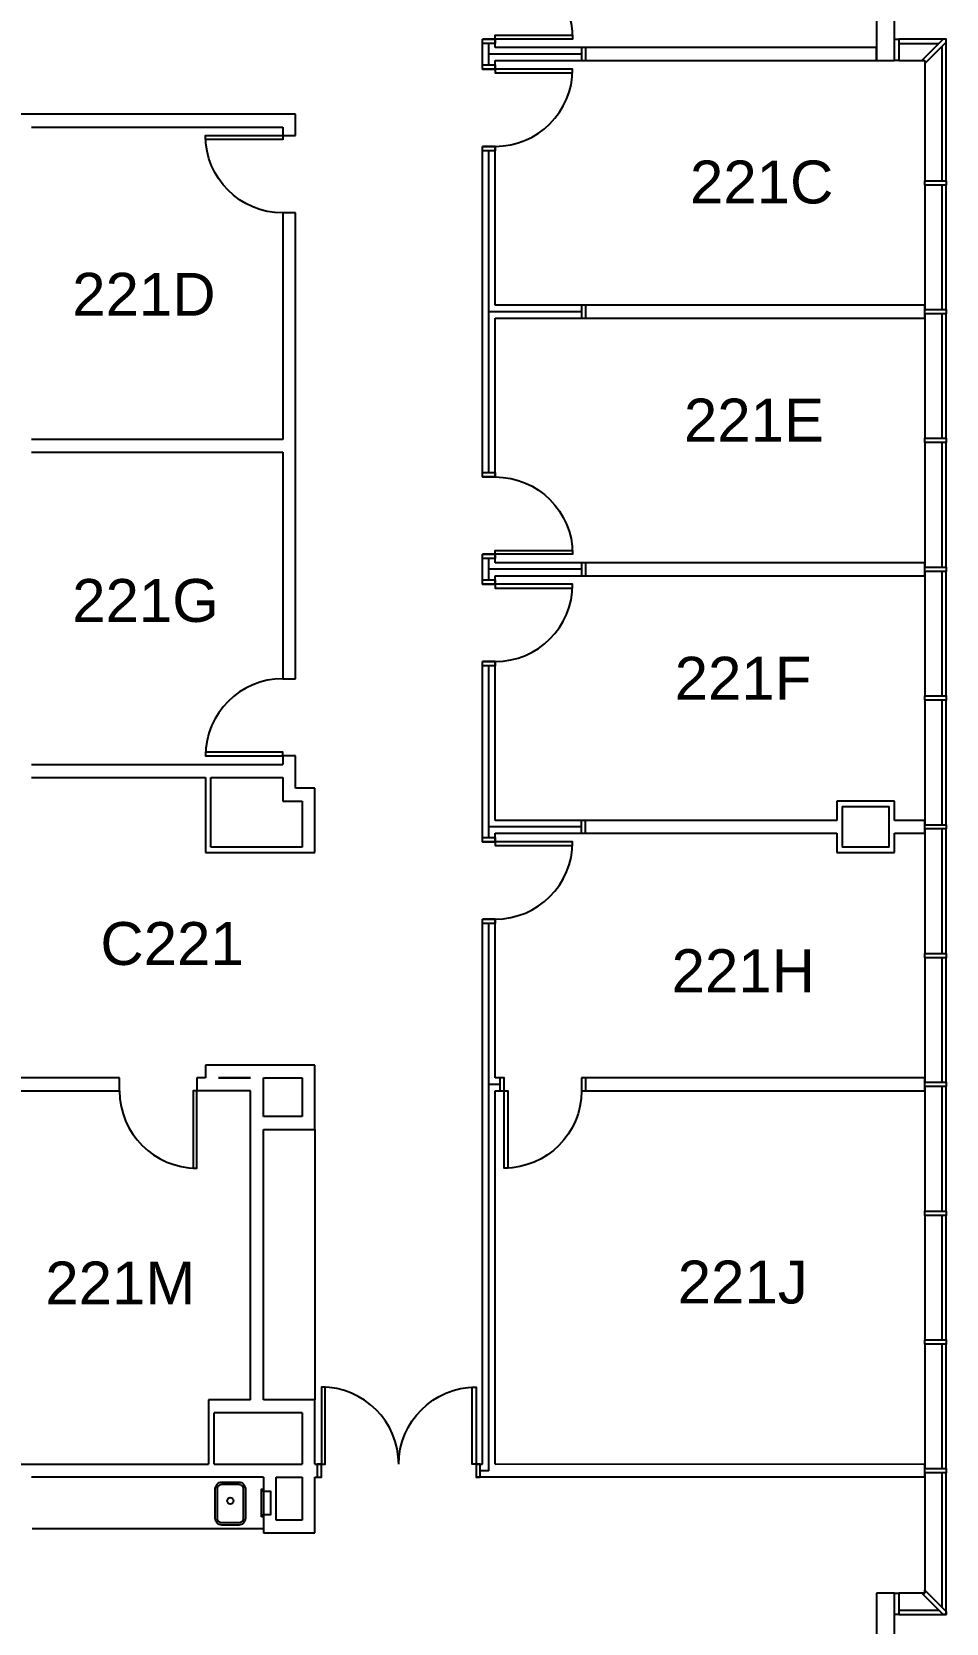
# Model space of a CAD drawing. Header units: inches. Extents: x -60 to 4788, y -1491 to 1233.
# Drawn here: x 4362 to 4788, y -74 to 667 of the extents above; entities that cross this region are included whole.
import ezdxf

# ---------------------------------------------------------------- set-up
doc = ezdxf.new("R2010")
doc.units = ezdxf.units.IN
doc.header["$LTSCALE"] = 48
doc.header["$MEASUREMENT"] = 0
doc.layers.add('A-Anno-Note', color=231, linetype='Continuous', lineweight=25)
doc.layers.add('A-FLOR-CASE', color=3, linetype='Continuous', lineweight=25)
for name, color, linetype in [('A-DOOR', 4, 'Continuous'), ('A-GLAZ', 3, 'Continuous'), ('A-WALL', 5, 'Continuous'), ('A-WALL-JAMB', 6, 'Continuous')]:
    doc.layers.add(name, color=color, linetype=linetype)

# ---------------------------------------------------------------- blocks, each defined once
blk = doc.blocks.new('*U114')
at = {"linetype": 'ByBlock', "lineweight": -2}
for p, q in [((147.5, 0), (-8.5, 0)), ((147.5, -8.5), (147.5, 0)), ((0, -8.5), (147.5, -8.5))]:
    blk.add_line(p, q, dxfattribs=at)
at = {"lineweight": -2}
for p, q in [((147.5, 0), (-8.5, 0)), ((147.5, -8.5), (147.5, 0)), ((0, -8.5), (147.5, -8.5))]:
    blk.add_line(p, q, dxfattribs=at)
blk = doc.blocks.new('*U193')
at = {"linetype": 'ByBlock', "lineweight": -2}
for p, q in [((0, 0), (0, -8.5)), ((156, 0), (0, 0)), ((0, -8.5), (147.5, -8.5))]:
    blk.add_line(p, q, dxfattribs=at)
at = {"lineweight": -2}
for p, q in [((0, 0), (0, -8.5)), ((156, 0), (0, 0)), ((0, -8.5), (147.5, -8.5))]:
    blk.add_line(p, q, dxfattribs=at)
blk = doc.blocks.new('*U328')
at = {"linetype": 'ByBlock', "lineweight": -2}
for p, q in [((3, 0), (28.01, 0)), ((28.01, -6), (28.01, 0)), ((64.01, 0), (64.01, -6)), ((129.01, 0), (64.01, 0)), ((135.01, 0), (615.01, 0)), ((651.01, 0), (621.01, 0)), ((3, -6), (18.01, -6)), ((24.01, -6), (28.01, -6)), ((64.01, -6), (538.97, -6)), ((544.97, -6), (657.01, -6))]:
    blk.add_line(p, q, dxfattribs=at)
at = {"lineweight": -2}
for p, q in [((3, 0), (28.01, 0)), ((28.01, -6), (28.01, 0)), ((64.01, 0), (64.01, -6)), ((129.01, 0), (64.01, 0)), ((135.01, 0), (615.01, 0)), ((651.01, 0), (621.01, 0)), ((3, -6), (18.01, -6)), ((24.01, -6), (28.01, -6)), ((64.01, -6), (538.97, -6)), ((544.97, -6), (657.01, -6))]:
    blk.add_line(p, q, dxfattribs=at)
blk = doc.blocks.new('*U330')
at = {"linetype": 'ByBlock', "lineweight": -2}
for p, q in [((120.06, 0), (3, 0)), ((173.01, 0), (126.06, 0)), ((173.01, -6), (173.01, 0)), ((585.01, 0), (648.01, 0)), ((666.01, 0), (654.01, 0)), ((-3, -6), (173.01, -6)), ((209.01, 0), (209.01, -6)), ((281.01, 0), (209.01, 0)), ((209.01, -6), (581.01, -6)), ((577.01, 0), (287.01, 0)), ((581.01, -6), (630.01, -6)), ((636.01, -6), (672.01, -6))]:
    blk.add_line(p, q, dxfattribs=at)
at = {"lineweight": -2}
for p, q in [((120.06, 0), (3, 0)), ((173.01, 0), (126.06, 0)), ((173.01, -6), (173.01, 0)), ((585.01, 0), (648.01, 0)), ((666.01, 0), (654.01, 0)), ((-3, -6), (173.01, -6)), ((209.01, 0), (209.01, -6)), ((281.01, 0), (209.01, 0)), ((209.01, -6), (581.01, -6)), ((577.01, 0), (287.01, 0)), ((581.01, -6), (630.01, -6)), ((636.01, -6), (672.01, -6))]:
    blk.add_line(p, q, dxfattribs=at)
blk = doc.blocks.new('*U331')
at = {"linetype": 'ByBlock', "lineweight": -2}
for p, q in [((0, 0), (0, -6)), ((159.84, 0), (0, 0)), ((159.84, -6), (159.84, 0)), ((195.84, 0), (195.84, -6)), ((199.99, 0), (195.84, 0)), ((0, -6), (159.84, -6)), ((195.84, -6), (199.99, -6))]:
    blk.add_line(p, q, dxfattribs=at)
at = {"lineweight": -2}
for p, q in [((0, 0), (0, -6)), ((159.84, 0), (0, 0)), ((159.84, -6), (159.84, 0)), ((195.84, 0), (195.84, -6)), ((199.99, 0), (195.84, 0)), ((0, -6), (159.84, -6)), ((195.84, -6), (199.99, -6))]:
    blk.add_line(p, q, dxfattribs=at)
blk = doc.blocks.new('*U332')
at = {"linetype": 'ByBlock', "lineweight": -2}
for p, q in [((161.49, 0), (2.5, 0)), ((2.5, -6), (161.49, -6))]:
    blk.add_line(p, q, dxfattribs=at)
at = {"lineweight": -2}
for p, q in [((161.49, 0), (2.5, 0)), ((2.5, -6), (161.49, -6))]:
    blk.add_line(p, q, dxfattribs=at)
blk = doc.blocks.new('*U333')
at = {"linetype": 'ByBlock', "lineweight": -2}
for p, q in [((0, 0), (0, -6)), ((0, 0), (208.99, 0)), ((208.99, -6), (208.99, 0)), ((280.99, 0), (280.99, -6)), ((283.99, 0), (280.99, 0)), ((301.99, 0), (289.99, 0)), ((307.99, 0), (415.99, 0)), ((440, 0), (421.99, 0)), ((0, -6), (199.99, -6)), ((205.99, -6), (208.99, -6)), ((280.99, -6), (283.99, -6)), ((289.99, -6), (331.02, -6)), ((333.52, -6), (440, -6))]:
    blk.add_line(p, q, dxfattribs=at)
at = {"lineweight": -2}
for p, q in [((0, 0), (0, -6)), ((0, 0), (208.99, 0)), ((208.99, -6), (208.99, 0)), ((280.99, 0), (280.99, -6)), ((283.99, 0), (280.99, 0)), ((301.99, 0), (289.99, 0)), ((307.99, 0), (415.99, 0)), ((440, 0), (421.99, 0)), ((0, -6), (199.99, -6)), ((205.99, -6), (208.99, -6)), ((280.99, -6), (283.99, -6)), ((289.99, -6), (331.02, -6)), ((333.52, -6), (440, -6))]:
    blk.add_line(p, q, dxfattribs=at)
blk = doc.blocks.new('*U334')
at = {"linetype": 'ByBlock', "lineweight": -2}
for p, q in [((5, 3), (-6, 3)), ((15, 3), (11, 3)), ((15, -3), (15, 3)), ((51, 3), (51, -3)), ((156.5, 3), (51, 3)), ((268, 3), (162.5, 3)), ((268, -3), (268, 3)), ((304, 3), (304, -3)), ((308, 3), (304, 3)), ((0, -3), (15, -3)), ((51, -3), (268, -3)), ((304, -3), (314, -3))]:
    blk.add_line(p, q, dxfattribs=at)
at = {"lineweight": -2}
for p, q in [((5, 3), (-6, 3)), ((15, 3), (11, 3)), ((15, -3), (15, 3)), ((51, 3), (51, -3)), ((156.5, 3), (51, 3)), ((268, 3), (162.5, 3)), ((268, -3), (268, 3)), ((304, 3), (304, -3)), ((308, 3), (304, 3)), ((0, -3), (15, -3)), ((51, -3), (268, -3)), ((304, -3), (314, -3))]:
    blk.add_line(p, q, dxfattribs=at)
blk = doc.blocks.new('*U335')
at = {"linetype": 'ByBlock', "lineweight": -2}
for p, q in [((6, 3), (260, 3)), ((260, -3), (260, 3)), ((296, 3), (296, -3)), ((296, 3), (380, 3)), ((380, -3), (380, 3)), ((416, 3), (416, -3)), ((416, 3), (430, 3)), ((430, -3), (430, 3)), ((466, 3), (466, -3)), ((466, 3), (620, 3)), ((620, -3), (620, 3)), ((656, 3), (656, -3)), ((656, 3), (670, 3)), ((670, -3), (670, 3)), ((6, -3), (180, -3)), ((186, -3), (260, -3)), ((296, -3), (300, -3)), ((306, -3), (380, -3)), ((416, -3), (420, -3)), ((426, -3), (430, -3)), ((466, -3), (540, -3)), ((546, -3), (620, -3)), ((656, -3), (660, -3)), ((666, -3), (670, -3))]:
    blk.add_line(p, q, dxfattribs=at)
at = {"lineweight": -2}
for p, q in [((6, 3), (260, 3)), ((260, -3), (260, 3)), ((296, 3), (296, -3)), ((296, 3), (380, 3)), ((380, -3), (380, 3)), ((416, 3), (416, -3)), ((416, 3), (430, 3)), ((430, -3), (430, 3)), ((466, 3), (466, -3)), ((466, 3), (620, 3)), ((620, -3), (620, 3)), ((656, 3), (656, -3)), ((656, 3), (670, 3)), ((670, -3), (670, 3)), ((6, -3), (180, -3)), ((186, -3), (260, -3)), ((296, -3), (300, -3)), ((306, -3), (380, -3)), ((416, -3), (420, -3)), ((426, -3), (430, -3)), ((466, -3), (540, -3)), ((546, -3), (620, -3)), ((656, -3), (660, -3)), ((666, -3), (670, -3))]:
    blk.add_line(p, q, dxfattribs=at)
blk = doc.blocks.new('*U336')
at = {"linetype": 'ByBlock', "lineweight": -2}
for p, q in [((0, 0), (0, -6)), ((199.99, 0), (0, 0)), ((0, -6), (199.99, -6))]:
    blk.add_line(p, q, dxfattribs=at)
at = {"lineweight": -2}
for p, q in [((0, 0), (0, -6)), ((199.99, 0), (0, 0)), ((0, -6), (199.99, -6))]:
    blk.add_line(p, q, dxfattribs=at)
blk = doc.blocks.new('*U337')
at = {"linetype": 'ByBlock', "lineweight": -2}
for p, q in [((0, 0), (0, -6)), ((199.99, 0), (0, 0)), ((0, -6), (199.99, -6))]:
    blk.add_line(p, q, dxfattribs=at)
at = {"lineweight": -2}
for p, q in [((0, 0), (0, -6)), ((199.99, 0), (0, 0)), ((0, -6), (199.99, -6))]:
    blk.add_line(p, q, dxfattribs=at)
blk = doc.blocks.new('*U338')
at = {"linetype": 'ByBlock', "lineweight": -2}
for p, q in [((0, 0), (0, -6)), ((177.49, 0), (0, 0)), ((0, -6), (177.49, -6))]:
    blk.add_line(p, q, dxfattribs=at)
at = {"lineweight": -2}
for p, q in [((0, 0), (0, -6)), ((177.49, 0), (0, 0)), ((0, -6), (177.49, -6))]:
    blk.add_line(p, q, dxfattribs=at)
blk = doc.blocks.new('*U349')
at = {"linetype": 'ByBlock', "lineweight": -2}
for p, q in [((24.5, 0), (-2.5, 0)), ((0, -2.5), (22, -2.5))]:
    blk.add_line(p, q, dxfattribs=at)
at = {"lineweight": -2}
for p, q in [((24.5, 0), (-2.5, 0)), ((0, -2.5), (22, -2.5))]:
    blk.add_line(p, q, dxfattribs=at)
blk = doc.blocks.new('*U350')
at = {"linetype": 'ByBlock', "lineweight": -2}
for p, q in [((22, 0), (0, 0)), ((-2.5, -2.5), (24.5, -2.5))]:
    blk.add_line(p, q, dxfattribs=at)
at = {"lineweight": -2}
for p, q in [((22, 0), (0, 0)), ((-2.5, -2.5), (24.5, -2.5))]:
    blk.add_line(p, q, dxfattribs=at)
blk = doc.blocks.new('*U351')
at = {"linetype": 'ByBlock', "lineweight": -2}
for p, q in [((0, 0), (19, 0)), ((-2.5, -2.5), (6.5, -2.5)), ((12.5, -2.5), (21.5, -2.5))]:
    blk.add_line(p, q, dxfattribs=at)
at = {"lineweight": -2}
for p, q in [((0, 0), (19, 0)), ((-2.5, -2.5), (6.5, -2.5)), ((12.5, -2.5), (21.5, -2.5))]:
    blk.add_line(p, q, dxfattribs=at)
blk = doc.blocks.new('*U357')
at = {"linetype": 'ByBlock', "lineweight": -2}
for p, q in [((0, 0), (0, -6)), ((14, 0), (0, 0)), ((0, -6), (14, -6))]:
    blk.add_line(p, q, dxfattribs=at)
at = {"lineweight": -2}
for p, q in [((0, 0), (0, -6)), ((14, 0), (0, 0)), ((0, -6), (14, -6))]:
    blk.add_line(p, q, dxfattribs=at)
blk = doc.blocks.new('*U358')
at = {"linetype": 'ByBlock', "lineweight": -2}
for p, q in [((2.5, 0), (21.5, 0)), ((0, -2.5), (9, -2.5)), ((15, -2.5), (24, -2.5))]:
    blk.add_line(p, q, dxfattribs=at)
at = {"lineweight": -2}
for p, q in [((2.5, 0), (21.5, 0)), ((0, -2.5), (9, -2.5)), ((15, -2.5), (24, -2.5))]:
    blk.add_line(p, q, dxfattribs=at)
blk = doc.blocks.new('*U362')
at = {"linetype": 'ByBlock', "lineweight": -2}
for p, q in [((3, 0), (120.06, 0)), ((3, -6), (84.04, -6)), ((86.54, -6), (120.06, -6))]:
    blk.add_line(p, q, dxfattribs=at)
at = {"lineweight": -2}
for p, q in [((3, 0), (120.06, 0)), ((3, -6), (84.04, -6)), ((86.54, -6), (120.06, -6))]:
    blk.add_line(p, q, dxfattribs=at)
blk = doc.blocks.new('*U70')
at = {"linetype": 'ByBlock', "lineweight": -2}
for p, q in [((25.98, 3), (6, 3)), ((55.97, 3), (31.98, 3)), ((0, -3), (25.98, -3)), ((31.98, -3), (61.97, -3))]:
    blk.add_line(p, q, dxfattribs=at)
at = {"lineweight": -2}
for p, q in [((25.98, 3), (6, 3)), ((55.97, 3), (31.98, 3)), ((0, -3), (25.98, -3)), ((31.98, -3), (61.97, -3))]:
    blk.add_line(p, q, dxfattribs=at)
blk = doc.blocks.new('*U71')
at = {"linetype": 'ByBlock', "lineweight": -2}
for p, q in [((25.98, 3), (0, 3)), ((6, -3), (25.98, -3))]:
    blk.add_line(p, q, dxfattribs=at)
at = {"lineweight": -2}
for p, q in [((25.98, 3), (0, 3)), ((6, -3), (25.98, -3))]:
    blk.add_line(p, q, dxfattribs=at)
blk = doc.blocks.new('*U72')
at = {"linetype": 'ByBlock', "lineweight": -2}
for p, q in [((21, 0), (-3, 0)), ((3, -6), (15, -6))]:
    blk.add_line(p, q, dxfattribs=at)
at = {"lineweight": -2}
for p, q in [((21, 0), (-3, 0)), ((3, -6), (15, -6))]:
    blk.add_line(p, q, dxfattribs=at)
blk = doc.blocks.new('*U73')
at = {"linetype": 'ByBlock', "lineweight": -2}
for p, q in [((3, 0), (44.03, 0)), ((-3, -6), (21, -6)), ((27, -6), (46.53, -6))]:
    blk.add_line(p, q, dxfattribs=at)
at = {"lineweight": -2}
for p, q in [((3, 0), (44.03, 0)), ((-3, -6), (21, -6)), ((27, -6), (46.53, -6))]:
    blk.add_line(p, q, dxfattribs=at)
blk = doc.blocks.new('*U74')
at = {"linetype": 'ByBlock', "lineweight": -2}
for p, q in [((0, 3), (0, -3)), ((0, 3), (0, 3)), ((23.99, 3), (6, 3)), ((0, -3), (29.99, -3))]:
    blk.add_line(p, q, dxfattribs=at)
at = {"lineweight": -2}
for p, q in [((0, 3), (0, -3)), ((0, 3), (0, 3)), ((23.99, 3), (6, 3)), ((0, -3), (29.99, -3))]:
    blk.add_line(p, q, dxfattribs=at)
blk = doc.blocks.new('*U75')
at = {"linetype": 'ByBlock', "lineweight": -2}
for p, q in [((6, 3), (150.01, 3)), ((156.01, 3), (156.01, 3)), ((6, -3), (132.02, -3)), ((138.02, -3), (156.01, -3))]:
    blk.add_line(p, q, dxfattribs=at)
at = {"lineweight": -2}
for p, q in [((6, 3), (150.01, 3)), ((156.01, 3), (156.01, 3)), ((6, -3), (132.02, -3)), ((138.02, -3), (156.01, -3))]:
    blk.add_line(p, q, dxfattribs=at)
blk = doc.blocks.new('*U76')
at = {"linetype": 'ByBlock', "lineweight": -2}
for p, q in [((21, 0), (3, 0)), ((3, -6), (21, -6))]:
    blk.add_line(p, q, dxfattribs=at)
at = {"lineweight": -2}
for p, q in [((21, 0), (3, 0)), ((3, -6), (21, -6))]:
    blk.add_line(p, q, dxfattribs=at)
blk = doc.blocks.new('*U77')
at = {"linetype": 'ByBlock', "lineweight": -2}
for p, q in [((-3, -6), (48.01, -6)), ((21, 0), (3, 0)), ((42.01, 0), (27, 0))]:
    blk.add_line(p, q, dxfattribs=at)
at = {"lineweight": -2}
for p, q in [((-3, -6), (48.01, -6)), ((21, 0), (3, 0)), ((42.01, 0), (27, 0))]:
    blk.add_line(p, q, dxfattribs=at)
blk = doc.blocks.new('*U80')
at = {"linetype": 'ByBlock', "lineweight": -2}
for p, q in [((23.99, 2.5), (0, 2.5)), ((-6, 0), (23.99, 0))]:
    blk.add_line(p, q, dxfattribs=at)
at = {"lineweight": -2}
for p, q in [((23.99, 2.5), (0, 2.5)), ((-6, 0), (23.99, 0))]:
    blk.add_line(p, q, dxfattribs=at)
blk = doc.blocks.new('*U81')
at = {"linetype": 'ByBlock', "lineweight": -2}
for p, q in [((12, 3), (6, 3)), ((6, -3), (6, -3))]:
    blk.add_line(p, q, dxfattribs=at)
at = {"lineweight": -2}
for p, q in [((12, 3), (6, 3)), ((6, -3), (6, -3))]:
    blk.add_line(p, q, dxfattribs=at)
blk = doc.blocks.new('*U82')
at = {"linetype": 'ByBlock', "lineweight": -2}
for p, q in [((48.01, 0), (-3, 0)), ((3, -2.5), (45.51, -2.5))]:
    blk.add_line(p, q, dxfattribs=at)
at = {"lineweight": -2}
for p, q in [((48.01, 0), (-3, 0)), ((3, -2.5), (45.51, -2.5))]:
    blk.add_line(p, q, dxfattribs=at)
blk = doc.blocks.new('*U83')
at = {"linetype": 'ByBlock', "lineweight": -2}
for p, q in [((38.5, 0), (6, 0)), ((6, -2.5), (41, -2.5))]:
    blk.add_line(p, q, dxfattribs=at)
at = {"lineweight": -2}
for p, q in [((38.5, 0), (6, 0)), ((6, -2.5), (41, -2.5))]:
    blk.add_line(p, q, dxfattribs=at)
blk = doc.blocks.new('*U84')
at = {"linetype": 'ByBlock', "lineweight": -2}
for p, q in [((24, 3), (2.5, 3)), ((0, -3), (30, -3))]:
    blk.add_line(p, q, dxfattribs=at)
at = {"lineweight": -2}
for p, q in [((24, 3), (2.5, 3)), ((0, -3), (30, -3))]:
    blk.add_line(p, q, dxfattribs=at)
blk = doc.blocks.new('*U85')
at = {"linetype": 'ByBlock', "lineweight": -2}
for p, q in [((12, 0), (3, 0)), ((-3, -6), (6, -6))]:
    blk.add_line(p, q, dxfattribs=at)
at = {"lineweight": -2}
for p, q in [((12, 0), (3, 0)), ((-3, -6), (6, -6))]:
    blk.add_line(p, q, dxfattribs=at)
blk = doc.blocks.new('*U86')
at = {"linetype": 'ByBlock', "lineweight": -2}
for p, q in [((120.06, 0), (3, 0)), ((3, -6), (120.06, -6))]:
    blk.add_line(p, q, dxfattribs=at)
at = {"lineweight": -2}
for p, q in [((120.06, 0), (3, 0)), ((3, -6), (120.06, -6))]:
    blk.add_line(p, q, dxfattribs=at)

msp = doc.modelspace()

# ---------------------------------------------------------------- linework, layer by layer
at = {"layer": 'A-DOOR', "linetype": 'ByBlock', "lineweight": -2}
for points in [[(4578.01, 664), (4578.01, 665.75), (4614.01, 665.75), (4614.01, 664)], [(4578.01, 650), (4578.01, 648.25), (4614.01, 648.25), (4614.01, 650)], [(4479.01, 619), (4479.01, 617.25), (4443.01, 617.25), (4443.01, 619)], [(4578.01, 424), (4578.01, 425.75), (4614.01, 425.75), (4614.01, 424)], [(4578.01, 410), (4578.01, 408.25), (4614.01, 408.25), (4614.01, 410)], [(4479.01, 330), (4479.01, 331.75), (4443.01, 331.75), (4443.01, 330)], [(4578.01, 290), (4578.01, 288.25), (4614.01, 288.25), (4614.01, 290)], [(4439, 174), (4437.25, 174), (4437.25, 138), (4439, 138)], [(4582.16, 174), (4583.91, 174), (4583.91, 138), (4582.16, 138)], [(4497.01, 0), (4498.76, 0), (4498.76, 36), (4497.01, 36)], [(4569.01, 0), (4567.26, 0), (4567.26, 36), (4569.01, 36)]]:
    msp.add_lwpolyline(points, close=True, dxfattribs=at)
at = {"layer": 'A-DOOR', "linetype": 'ByBlock', "lineweight": -2, "extrusion": (5.32845e-60, -1.73366e-57, -1)}
for centre in [(-4578.01, 664), (-4578.01, 424)]:
    msp.add_arc(centre, 36, 89.99948, 179.99948, dxfattribs=at)
at = {"layer": 'A-DOOR', "linetype": 'ByBlock', "lineweight": -2}
for centre, start, end in [((4578.01, 650), 270.00052, 0.00052), ((4578.01, 410), 270.00052, 0.00052), ((4479.01, 330), 90, 180), ((4578.01, 290), 270.00052, 0.00052), ((4439, 174), 180, 270), ((4497.01, 0), 0.00034, 90.00034)]:
    msp.add_arc(centre, 36, start, end, dxfattribs=at)
at = {"layer": 'A-DOOR', "linetype": 'ByBlock', "lineweight": -2, "extrusion": (-1.11726e-72, -5.02173e-57, -1)}
msp.add_arc((-4479.01, 619), 36, 270, 0, dxfattribs=at)
at = {"layer": 'A-DOOR', "linetype": 'ByBlock', "lineweight": -2, "extrusion": (0, 1.75928e-58, -1)}
msp.add_arc((-4582.16, 174), 36, 180, 270, dxfattribs=at)
at = {"layer": 'A-DOOR', "linetype": 'ByBlock', "lineweight": -2, "extrusion": (0, 1.03631e-59, -1)}
msp.add_arc((-4569.01, 0), 36, 359.99966, 89.99966, dxfattribs=at)
at = {"layer": 'A-FLOR-CASE'}
for p, q in [((4494.01, 156.01), (4494.01, 29.99)), ((4470.01, -29.98), (4362.25, -29.98))]:
    msp.add_line(p, q, dxfattribs=at)
for points in [[(4447.58, -25.31), (4447.58, -11.31, -0.414214), (4450.58, -8.31), (4458.58, -8.31, -0.414214), (4461.58, -11.31), (4461.58, -25.31, -0.414214), (4458.58, -28.31), (4450.58, -28.31, -0.414214)], [(4448.58, -25.31), (4448.58, -11.31, -0.414214), (4450.58, -9.31), (4458.58, -9.31, -0.414214), (4460.58, -11.31), (4460.58, -25.31, -0.414214), (4458.58, -27.31), (4450.58, -27.31, -0.414214)]]:
    msp.add_lwpolyline(points, format="xyb", close=True, dxfattribs=at)
msp.add_lwpolyline([(4469.11, -24.5), (4469.11, -11.5), (4469.68, -11.5), (4469.68, -12.47), (4473.3, -12.47), (4473.3, -12.47), (4473.3, -23.53), (4469.68, -23.53), (4469.68, -23.53), (4469.68, -24.5), (4469.11, -24.5)], dxfattribs=at)
msp.add_circle((4454.58, -17.02), 1.5, dxfattribs=at)
at = {"layer": 'A-GLAZ'}
for p, q in [((4575.01, 652), (4575.01, 662)), ((4788, 664), (4766, 664)), ((4766, 662), (4784.59, 662)), ((4786, 660.59), (4786, 598)), ((4788, 598), (4788, 664)), ((4618.16, 657), (4575.01, 657)), ((4766, 654), (4778, 654)), ((4778, 654), (4778, 598)), ((4575.01, 462), (4575.01, 612)), ((4778, 596), (4778, 538)), ((4786, 596), (4786, 538)), ((4788, 538), (4788, 596)), ((4618.12, 537), (4575.01, 537)), ((4778, 536), (4778, 478)), ((4786, 536), (4786, 478)), ((4788, 478), (4788, 536)), ((4778, 476), (4778, 418)), ((4786, 476), (4786, 418)), ((4788, 418), (4788, 476)), ((4575.01, 412), (4575.01, 422)), ((4618.12, 417), (4575.01, 417)), ((4778, 416), (4778, 358)), ((4786, 416), (4786, 358)), ((4788, 358), (4788, 416)), ((4575.01, 291.99), (4575.01, 372)), ((4778, 356), (4778, 298)), ((4786, 356), (4786, 298)), ((4788, 298), (4788, 356)), ((4618.01, 297), (4575.01, 297)), ((4778, 296), (4778, 238)), ((4786, 296), (4786, 238)), ((4788, 238), (4788, 296)), ((4575.01, -3), (4575.01, 252)), ((4778, 236), (4778, 178)), ((4786, 236), (4786, 178)), ((4788, 178), (4788, 236)), ((4580.16, 177), (4575.01, 177)), ((4778, 176), (4778, 118)), ((4786, 176), (4786, 118)), ((4788, 118), (4788, 176)), ((4778, 116), (4778, 58)), ((4786, 116), (4786, 58)), ((4788, 58), (4788, 116)), ((4778, 56), (4778, -2)), ((4786, 56), (4786, -2)), ((4788, -2), (4788, 56)), ((4575.01, -3), (4571.02, -3)), ((4778, -4), (4778, -60)), ((4786, -4), (4786, -66.59)), ((4788, -70), (4788, -4)), ((4778, -60), (4766, -60)), ((4766, -68), (4784.59, -68)), ((4766, -70), (4788, -70))]:
    msp.add_line(p, q, dxfattribs=at)
at = {"layer": 'A-WALL-JAMB'}
for points in [[(4572.01, 664), (4578.01, 664), (4578.01, 662), (4572.01, 662)], [(4618.16, 660), (4618.16, 654), (4620.16, 654), (4620.16, 660)], [(4764, 654), (4764, 664), (4766, 664), (4766, 654)], [(4778, 654), (4778, 652.59), (4788, 662.59), (4788, 664), (4786.59, 664), (4776.59, 654)], [(4572.01, 652), (4578.01, 652), (4578.01, 650), (4572.01, 650)], [(4572.01, 614), (4578.01, 614), (4578.01, 612), (4572.01, 612)], [(4778, 598), (4788, 598), (4788, 596), (4778, 596)], [(4618.12, 540), (4618.12, 534), (4620.12, 534), (4620.12, 540)], [(4778, 538), (4788, 538), (4788, 536), (4778, 536)], [(4778, 478), (4788, 478), (4788, 476), (4778, 476)], [(4572.01, 462), (4578.01, 462), (4578.01, 460), (4572.01, 460)], [(4572.01, 424), (4578.01, 424), (4578.01, 422), (4572.01, 422)], [(4618.12, 420), (4618.12, 414), (4620.12, 414), (4620.12, 420)], [(4778, 418), (4788, 418), (4788, 416), (4778, 416)], [(4572.01, 412), (4578.01, 412), (4578.01, 410), (4572.01, 410)], [(4572.01, 374), (4578.01, 374), (4578.01, 372), (4572.01, 372)], [(4778, 358), (4788, 358), (4788, 356), (4778, 356)], [(4618.01, 300), (4618.01, 294), (4620.01, 294), (4620.01, 300)], [(4778, 298), (4788, 298), (4788, 296), (4778, 296)], [(4572.01, 291.99), (4578.01, 291.99), (4578.01, 289.99), (4572.01, 289.99)], [(4572.01, 254), (4578.01, 254), (4578.01, 252), (4572.01, 252)], [(4778, 238), (4788, 238), (4788, 236), (4778, 236)], [(4580.16, 180), (4580.16, 174), (4582.16, 174), (4582.16, 180)], [(4618.16, 180), (4618.16, 174), (4620.16, 174), (4620.16, 180)], [(4778, 178), (4788, 178), (4788, 176), (4778, 176)], [(4778, 118), (4788, 118), (4788, 116), (4778, 116)], [(4778, 58), (4788, 58), (4788, 56), (4778, 56)], [(4495.01, 0), (4495.01, -6), (4497.01, -6), (4497.01, 0)], [(4569.02, 0), (4569.02, -6), (4571.02, -6), (4571.02, 0)], [(4778, -2), (4788, -2), (4788, -4), (4778, -4)], [(4778, -60), (4778, -58.59), (4788, -68.59), (4788, -70), (4786.59, -70), (4776.59, -60)], [(4764, -70), (4764, -60), (4766, -60), (4766, -70)]]:
    msp.add_lwpolyline(points, close=True, dxfattribs=at)

# ---------------------------------------------------------------- block references
at = {"layer": 'A-WALL'}
for name, p, rotation in [('*U114', (4764, 801.5), 270), ('*U335', (4575.01, -6), 90.000516382718), ('*U338', (4755.5, 654), 180), ('*U330', (4482.01, 623), 180), ('*U334', (4482.01, 315), 90), ('*U337', (4778, 534), 180.0000000000065), ('*U336', (4778, 414), 180.0000000000032), ('*U83', (4445.5, 326), 270), ('*U84', (4491.01, 285), 90), ('*U350', (4761.5, 306.5), 179.9999999994659), ('*U351', (4739.5, 306.5), 270), ('*U358', (4761.5, 285), 90), ('*U332', (4739.5, 294), 179.9999999999968), ('*U357', (4778, 294), 179.9999999999968), ('*U82', (4491.01, 285), 179.9999999999056), ('*U349', (4761.5, 285), 179.9999999999056), ('*U77', (4491.01, 180), 179.9999999999968), ('*U81', (4446, 174), 90), ('*U74', (4491.01, 156.01), 90), ('*U328', (4467.01, 174), 179.9999999999968), ('*U75', (4467.01, 23.99), 90), ('*U331', (4778, 174), 179.9999999999968), ('*U76', (4491.01, 156.01), 180.0001618060745), ('*U73', (4491.01, 23.99), 179.999999999998), ('*U80', (4444.48, 23.99), 270), ('*U70', (4491.01, -31.98), 90), ('*U333', (4778, -6), 180.0003388576392), ('*U71', (4473.01, -31.98), 90), ('*U72', (4491.01, -31.98), 180.0001373090951), ('*U193', (4764, -60), 270)]:
    msp.add_blockref(name, p, dxfattribs=dict(at, rotation=rotation))
for name, p in [('*U86', (4358.95, 477.5)), ('*U362', (4358.95, 326)), ('*U85', (4482.01, 315))]:
    msp.add_blockref(name, p, dxfattribs=at)

# ---------------------------------------------------------------- texts
at = {"layer": 'A-Anno-Note', "char_height": 20, "attachment_point": 1}
for s, insert in [('{\\fArial|b0|i0|c0|p34;221C}', (4668.66, 607.41)), ('{\\fArial|b0|i0|c0|p34;221D}', (4380.92, 555.09)), ('{\\fArial|b0|i0|c0|p34;221E}', (4665.85, 496.5)), ('{\\fArial|b0|i0|c0|p34;221G}', (4380.92, 412.46)), ('{\\fArial|b0|i0|c0|p34;221F}', (4661.55, 376.22)), ('{\\fArial|b0|i0|c0|p34;C221}', (4394.06, 252.64)), ('{\\fArial|b0|i0|c0|p34;221H}', (4660.11, 239.97)), ('{\\fArial|b0|i0|c0|p34;221M}', (4368.4, 94.47)), ('{\\fArial|b0|i0|c0|p34;221J}', (4662.98, 94.93))]:
    msp.add_mtext(s, dxfattribs=dict(at, insert=insert))

doc.saveas('drawing.dxf')
